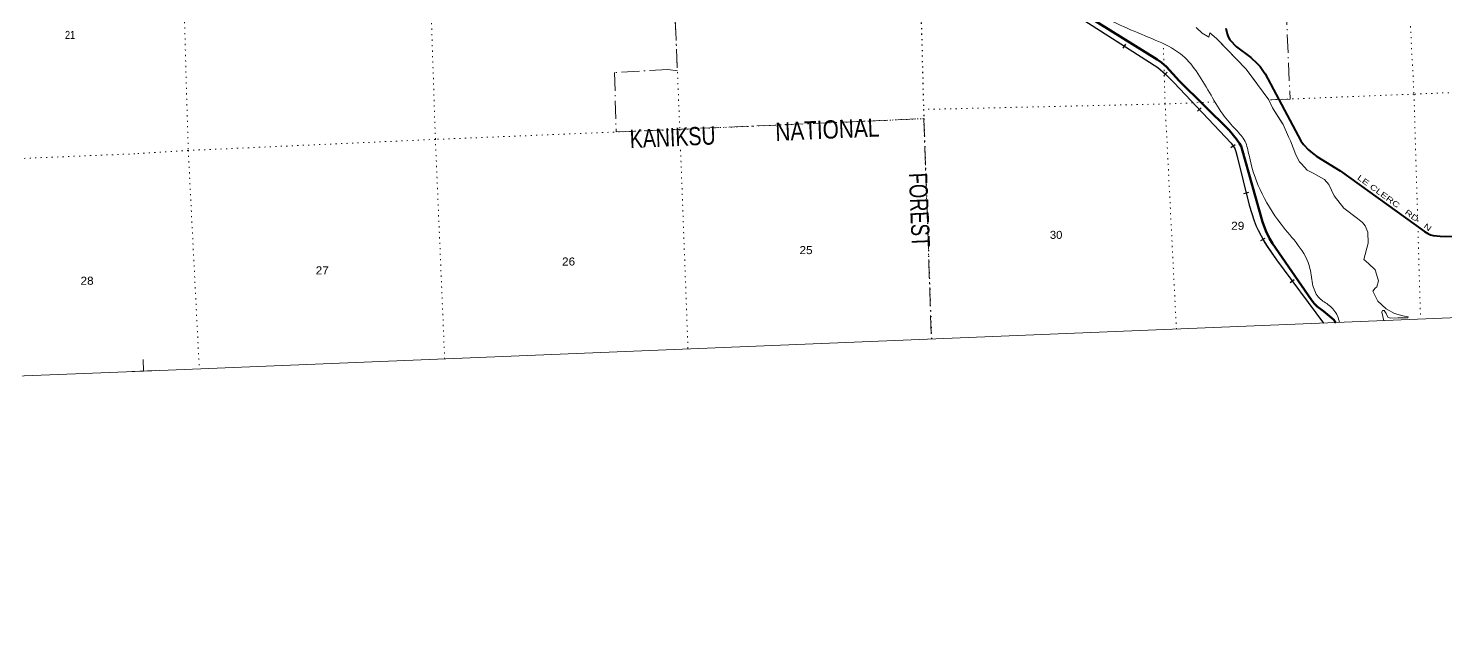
# Model space of a CAD drawing. Header units: feet. Extents: x 727543 to 978287, y 379550 to 572970.
# Drawn here: x 883876 to 914875, y 379550 to 392616 of the extents above; entities that cross this region are included whole.
import ezdxf

# ---------------------------------------------------------------- set-up
doc = ezdxf.new("R2010")
doc.units = ezdxf.units.FT
doc.header["$LTSCALE"] = 80
doc.linetypes.add('DOT_DASHED', pattern=[7.7, 5, -1.2, 0.3, -1.2])
doc.linetypes.add('DOTTED', pattern=[1.5, 0.3, -1.2])
for name, color, linetype, lineweight in [('23', 7, 'Continuous', 70), ('26', 7, 'Continuous', 40), ('34', 7, 'Continuous', 25), ('39', 7, 'Continuous', 13), ('4', 7, 'Continuous', 13), ('44', 7, 'DOT_DASHED', 13), ('6', 7, 'DOTTED', 25), ('7', 7, 'DOTTED', 13)]:
    doc.layers.add(name, color=color, linetype=linetype, lineweight=lineweight)
doc.layers.add('27', color=7, linetype='Continuous')

msp = doc.modelspace()

# ---------------------------------------------------------------- linework, layer by layer
at = {"layer": '23'}
msp.add_lwpolyline([(906043.31, 393511.96), (908566.5, 391933.24), (908660.21, 391867.41), (908771.74, 391774.31), (909046.17, 391468.69), (910139.55, 390389.68), (910299.97, 390192.37), (910368.91, 390097.01), (910400.82, 390039.54), (910420.37, 389985.2), (910871.57, 388380.24), (910943.27, 388184.54), (911019.85, 388021.71), (911086.61, 387908.11), (911933.55, 386684.74), (912001.84, 386595.33), (912035.34, 386558.62), (912067.25, 386529.88), (912205.83, 386427.59), (912375.86, 386287.35), (912426.22, 386239.34), (912474.13, 386177.35)], dxfattribs=at)
at = {"layer": '26'}
for points in [[(910066.84, 392623.01), (910095.51, 392496.55), (910116.64, 392430.11), (910156.66, 392367.32), (910301.41, 392214.65), (910612.75, 391976.82), (910750.58, 391848.18), (910816.83, 391780.84), (910894.03, 391675.25), (910928.5, 391620.79), (911707.15, 390154.64), (911764.5, 390073.1), (911876.16, 389958.34), (911963.28, 389883.48)], [(911963.28, 389883.48), (912056.45, 389813.08), (912564.43, 389497.2), (914414.34, 388172.1), (914486.96, 388128.72), (914541.1, 388102.64), (914604.48, 388087.54), (914757.67, 388069.43), (915072.28, 388060.36), (915125.85, 388051.98), (915147.73, 388039.22), (915171.87, 388012.04), (915208.37, 387945.67), (915283.87, 387752.16)]]:
    msp.add_lwpolyline(points, dxfattribs=at)
at = {"layer": '34'}
for p, q in [((907820.94, 392180.23), (907880.58, 392273.39)), ((908711.54, 391574.2), (908782.6, 391658.97)), ((909446.74, 390802.57), (909527.01, 390878.67)), ((910175.35, 390012.7), (910268.02, 390073.08)), ((910461.56, 389002.8), (910568.86, 389029.66)), ((910832.36, 387972.47), (910929.3, 388025.73)), ((911472.63, 387057.14), (911561.36, 387123.17))]:
    msp.add_line(p, q, dxfattribs=at)
at = {"layer": '34', "lineweight": 13}
msp.add_lwpolyline([(906879.28, 392846.55), (908579.16, 391758.39), (908748.24, 391616.65), (908926.45, 391429.2), (910183.19, 390103.45), (910260.76, 389984.4), (910288.18, 389920.39), (910314.21, 389811.83), (910580.02, 388749.86), (910685.72, 388407.01), (910733.14, 388285.31), (910771.11, 388200.47), (910900.78, 387964.46), (910957.04, 387869.24), (911176.39, 387549.19), (912205.54, 386166.31)], dxfattribs=at)
at = {"layer": '34'}
msp.add_lwpolyline([(906879.89, 392847.47), (908579.81, 391759.28), (908748.99, 391617.45), (908927.25, 391429.96), (910184.06, 390104.13), (910261.73, 389984.92), (910289.23, 389920.74), (910315.28, 389812.09), (910581.08, 388750.16), (910686.76, 388407.37), (910734.16, 388285.73), (910772.1, 388200.96), (910901.74, 387965), (910957.97, 387869.83), (911177.29, 387549.83), (912206.42, 386166.97)], dxfattribs=at)
at = {"layer": '39'}
for points in [[(909419.79, 392635.81), (909552.31, 392509.87), (909674.88, 392440.27), (909695.76, 392421.91), (909714.64, 392516.49), (909860.4, 392397.18), (910511.38, 391726.04), (911010.8, 391050.76)], [(911010.8, 391050.76), (911086.68, 390880.47), (911320.55, 390515.51), (911439.81, 390243.74), (911479.57, 390157.57), (911598.83, 389852.66), (911680, 389698.55), (911719.75, 389655.46), (911848.95, 389516.26), (911978.16, 389449.98), (912227.87, 389307.24), (912319.38, 389201.41), (912438.65, 388956.15), (912650.67, 388681.07), (912950.48, 388454.04), (913056.49, 388371.19), (913112.81, 388298.27), (913175.76, 388159.07), (913182.38, 387917.13), (913086.3, 387556.86), (913187.13, 387472.26), (913333.11, 387332.16), (913406, 387093.53), (913366.24, 386964.28), (913332.17, 386936.36), (913280.62, 386867.32), (913393.3, 386651.72), (913574.94, 386477.59), (913755.39, 386376.26), (913937.64, 386325.58), (914053.86, 386304.38), (914050.63, 386286.03), (913826.38, 386280.23), (913668.65, 386279.37), (913613.26, 386297.17), (913571.33, 386376.27), (913530.03, 386441.22), (913491.58, 386441.56), (913478.88, 386408.63), (913501.34, 386312.49), (913519.7, 386220.34)]]:
    msp.add_lwpolyline(points, dxfattribs=at)
msp.add_spline([(893408.83, 405831.62), (893672.33, 405783.19), (893879.75, 405625.63), (894147.15, 405440.1), (894679.83, 405305.11), (895400.66, 404943.2), (895831.55, 404725.59), (896227.77, 404466.28), (896788.55, 404197.14), (897403.35, 403944.19), (898279.83, 403777.98), (899454.61, 403461.74), (900229.46, 403162.45), (900645.42, 403008.86), (901143.07, 402793.81), (901688.26, 402463.51), (902267.2, 402055.79), (902967.93, 401596.23), (903366.37, 400911.12), (903545.38, 400286.23), (903688.89, 399732.63), (903815.84, 399374.19), (903877.92, 399045.83), (903745.4, 398157.58), (903500.24, 397574.25), (903367.03, 397102.42), (903444.53, 396669.42), (903597.28, 396136.36), (903800.04, 395758.62), (904208, 395134.43), (904519.43, 394867.84), (904498.02, 394753.98), (904579.07, 394660.21), (904687.55, 394728.96), (904982.36, 394705.95), (905276.55, 394650.62), (905712.15, 394324.2), (906200.47, 393856.49), (906505.83, 393589.66), (907324.87, 392924.72), (908522.51, 392361.09), (909074.57, 392059.31), (909414.81, 391688.87), (910000.84, 390742.51), (910291.48, 390394.37), (910488.07, 390144.31), (910574.21, 389839.39), (910815.9, 389092.43), (911274.2, 388334.94), (911907.98, 387362.15), (911973.1, 386981.15), (912114.34, 386714.08), (912327.92, 386554.75), (912507.96, 386327.52), (912552.63, 386179.44)], degree=3, dxfattribs=at)
at = {"layer": '4'}
for p, q in [((886386.83, 385371.03), (886397.09, 385118.32)), ((886386.83, 385371.03), (886397.09, 385118.32)), ((886386.83, 385371.03), (886397.09, 385118.32)), ((886646.77, 385131.37), (886147.18, 385111.09)), ((886646.77, 385131.37), (886147.18, 385111.09)), ((886646.77, 385131.37), (886147.18, 385111.09))]:
    msp.add_line(p, q, dxfattribs=at)
msp.add_lwpolyline([(969937.84, 572954.67), (978041.59, 388968.11), (947496.78, 387643.8), (916945.33, 386361.5), (886396.97, 385118.33), (855846.95, 383920.08), (825295.31, 382766.75), (794742.09, 381652.54), (764187.38, 380580.36), (733631.22, 379550.22), (727552.54, 563611.91)], dxfattribs=at)
msp.add_lwpolyline([(969937.84, 572954.67), (978041.59, 388968.11), (947496.78, 387643.8), (916945.33, 386361.5), (886396.97, 385118.33), (855846.95, 383920.08), (825295.31, 382766.75), (794742.09, 381652.54), (764187.38, 380580.36), (733631.22, 379550.22), (727552.54, 563611.91)], dxfattribs=at)
at = {"layer": '44'}
for points in [[(894828.02, 405849.1), (894987.21, 401061.66), (897692.79, 401141.64), (897853.53, 397024.26), (895164.88, 396898.84), (895190.12, 395741.7), (897899.32, 395853.27), (898070.92, 391684.82), (897860.48, 391714.09), (896696.74, 391649.03), (896732.59, 390349.24), (903460.17, 390641.05), (903629.3, 385815.71)], [(916307.58, 401807.37), (913659.41, 401911.36), (913899.33, 396625.55), (913978, 395113.44), (912633.08, 395063.94), (912695.41, 393745.41), (911359.99, 393711.05), (911471.29, 391068.99), (911010.8, 391050.76)], [(909419.79, 392635.81), (909552.31, 392509.87), (909674.88, 392440.27), (909695.76, 392421.91), (909714.64, 392516.49), (909860.4, 392397.18), (910511.38, 391726.04), (911010.8, 391050.76)], [(911010.8, 391050.76), (911086.68, 390880.47), (911320.55, 390515.51), (911439.81, 390243.74), (911479.57, 390157.57), (911598.83, 389852.66), (911680, 389698.55), (911719.75, 389655.46), (911848.95, 389516.26), (911978.16, 389449.98), (912227.87, 389307.24), (912319.38, 389201.41), (912438.65, 388956.15), (912650.67, 388681.07), (912950.48, 388454.04), (913056.49, 388371.19), (913112.81, 388298.27), (913175.76, 388159.07), (913182.38, 387917.13), (913086.3, 387556.86), (913187.13, 387472.26), (913333.11, 387332.16), (913406, 387093.53), (913366.24, 386964.28), (913332.17, 386936.36), (913280.62, 386867.32), (913393.3, 386651.72), (913574.94, 386477.59), (913755.39, 386376.26), (913937.64, 386325.58), (914053.86, 386304.38), (914050.63, 386286.03), (913826.38, 386280.23), (913668.65, 386279.37), (913613.26, 386297.17), (913571.33, 386376.27), (913530.03, 386441.22), (913491.58, 386441.56), (913478.88, 386408.63), (913501.34, 386312.49), (913519.7, 386220.34)]]:
    msp.add_lwpolyline(points, dxfattribs=at)
at = {"layer": '6'}
msp.add_lwpolyline([(901855.47, 431793.8), (901998.33, 427939.58), (902003.29, 427824.72), (902203.79, 422628.97), (902202.6, 422515.89), (902416.73, 417332.77), (902418, 417209.69), (902629.41, 412042.62), (902854.27, 406845.78), (902858.96, 406690.54), (903014.63, 401359.85), (903315.58, 396184.09), (903322.36, 395980.49), (903455.5, 390842.71), (903460.17, 390641.05), (903629.3, 385815.71)], dxfattribs=at)
at = {"layer": '7'}
msp.add_line((898141.63, 389956.42), (898304, 385599.67), dxfattribs=at)
for points in [[(886113.73, 424403.6), (886189.56, 422022.93), (886405.4, 416706.66), (886670.59, 411420.54), (886847.45, 406068.46), (887010.95, 400744.12), (887216.14, 395393.13), (887372.73, 389947.43), (887615.85, 385169.91)], [(913433.49, 407788.55), (913458.26, 407216.08), (913659.41, 401911.36), (913898.65, 396616.17), (914182.61, 391177.37), (914326.66, 386253.54)], [(892982.24, 385385.04), (892778.75, 390187.03), (892597.53, 395639.86), (892376.95, 400972.1), (892199.46, 406291.86), (892136.7, 407086.72)], [(897615.35, 403885.3), (897692.79, 401141.64), (897899.32, 395853.27), (898124.87, 390406.17), (898126.91, 390351.41)], [(908985.85, 386034.3), (908739.04, 390962.57), (908698.89, 392242.87)], [(916742.11, 391283.32), (914182.61, 391177.37), (911005.43, 391052)], [(909818.88, 391005.18), (908739.04, 390962.57), (903455.5, 390842.71)], [(903460.17, 390641.05), (898124.87, 390406.17), (892778.75, 390187.03), (887372.82, 389945.41), (886207.37, 389871.99)], [(886207.37, 389871.99), (882246.99, 389709.18), (876838, 389528.3), (871594.19, 389309.37)]]:
    msp.add_lwpolyline(points, dxfattribs=at)

# ---------------------------------------------------------------- texts
at = {"layer": '27', "width": 1.4}
msp.add_text('LE CLERC   RD   N', height=120, rotation=323.886, dxfattribs=at).set_placement((912929.49, 389325.8))
at = {"layer": '44'}
for s, rotation, width, p in [('NATIONAL', 2.5, 0.85, (900222.64, 390152.21)), ('KANIKSU', 2.5, 0.8, (897037.35, 389996.63)), ('FOREST', 272.313, 0.75, (903133.03, 389448.52))]:
    msp.add_text(s, height=400, rotation=rotation, dxfattribs=dict(at, width=width)).set_placement(p)
at = {"layer": '7'}
for s, width, p in [('21', 0.85, (884678.41, 392385.51)), ('30', 1.05, (906219.06, 388011.04)), ('29', 1.1, (910184.81, 388210.14)), ('25', 1.1, (900742.34, 387677.64)), ('26', 1.1, (895548.45, 387428.51)), ('28', 1.1, (885016.96, 387007.48)), ('27', 1.1, (890160.77, 387234.38))]:
    msp.add_text(s, height=175, dxfattribs=dict(at, width=width)).set_placement(p)

doc.saveas('drawing.dxf')
